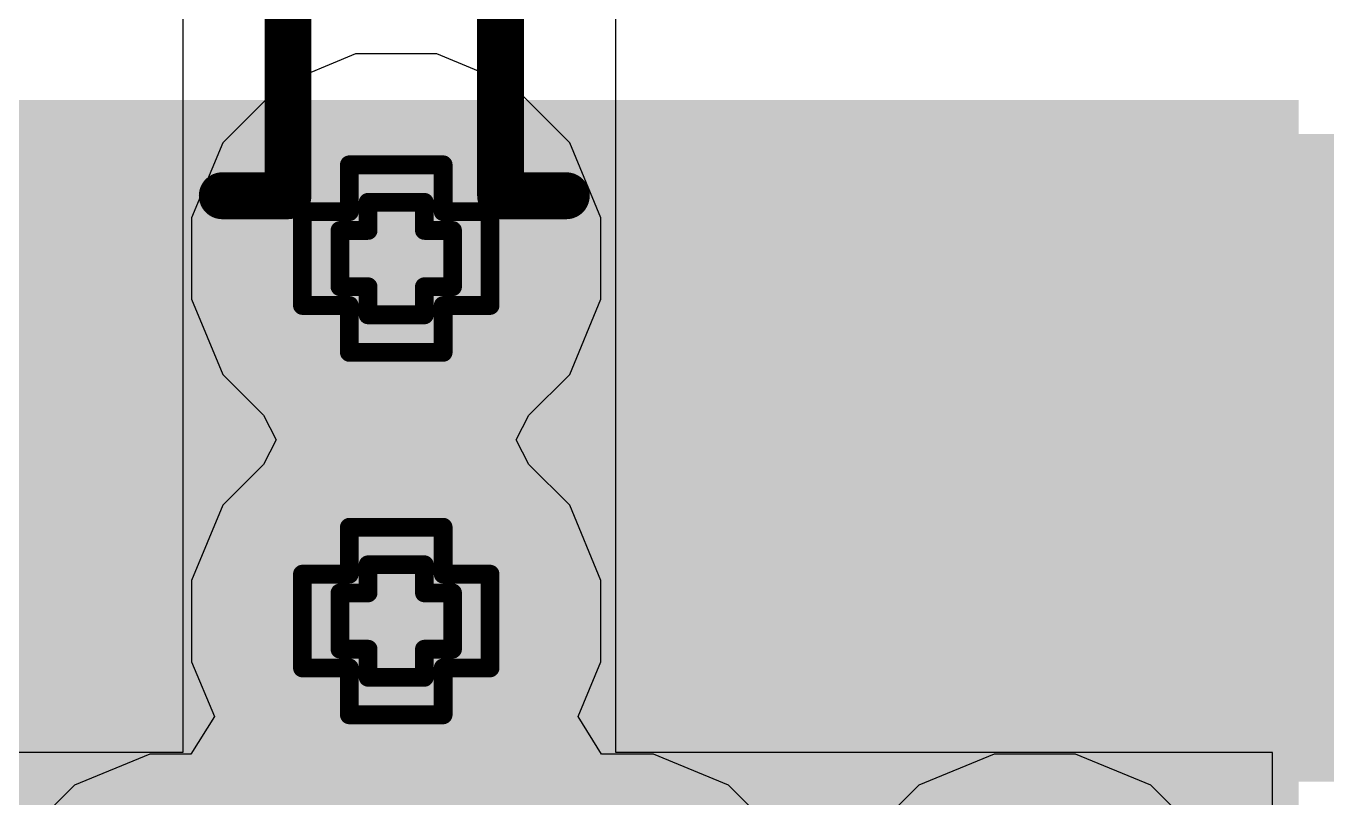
# Model space of a CAD drawing. Header units: inches. Extents: x -4 to 5258, y -4 to 5281.
# Drawn here: x 64.126 to 67.666, y 13.217 to 15.307 of the extents above; entities that cross this region are included whole.
import ezdxf

# ---------------------------------------------------------------- set-up
doc = ezdxf.new("R2010")
doc.units = ezdxf.units.IN
for name, color, linetype in [('Bottom Layer', 5, 'Continuous'), ('Bottom Solder', 6, 'Continuous'), ('Drill Drawing', 1, 'Continuous'), ('Layer 1', 16, 'Continuous'), ('Layer 2', 76, 'Continuous'), ('Top Layer', 1, 'Continuous'), ('Top Overlay', 2, 'Continuous'), ('Top Paste', 8, 'Continuous'), ('Top Solder', 216, 'Continuous'), ('Via Holes', 16, 'Continuous')]:
    doc.layers.add(name, color=color, linetype=linetype)

# ---------------------------------------------------------------- blocks, each defined once
blk = doc.blocks.new('SOIC_8_19')
at = {"layer": 'Top Layer'}
blk.add_hatch(color=1, dxfattribs=at).paths.add_polyline_path([(3.475, 2.205), (3.475, 1.605), (1.925, 1.605), (1.925, 2.205)])
at = {"layer": 'Top Paste'}
blk.add_hatch(color=8, dxfattribs=at).paths.add_polyline_path([(3.475, 2.205), (3.475, 1.605), (1.925, 1.605), (1.925, 2.205)])
at = {"layer": 'Top Solder'}
blk.add_hatch(color=216, dxfattribs=at).paths.add_polyline_path([(3.5766, 2.3066), (3.5766, 1.5034), (1.8234, 1.5034), (1.8234, 2.3066)])
at = {"layer": 'Top Overlay'}
for points in [[(1.9906, 2.4892, 0.127, 0.127, 0), (-1.9906, 2.4892, 0.127, 0.127, 0)], [(1.9906, 2.3114, 0.127, 0.127, 0), (1.9906, 2.4892, 0.127, 0.127, 0)]]:
    blk.add_lwpolyline(points, format="xyseb", dxfattribs=at)
for points in [[(1.9588, 2.4892, 0.0635, 0.0635, 1), (2.0223, 2.4892, 0.0635, 0.0635, 1)], [(1.9588, 2.4892, 0.0635, 0.0635, 1), (2.0223, 2.4892, 0.0635, 0.0635, 1)], [(1.9588, 2.3114, 0.0635, 0.0635, 1), (2.0223, 2.3114, 0.0635, 0.0635, 1)]]:
    blk.add_lwpolyline(points, format="xyseb", close=True, dxfattribs=at)
blk = doc.blocks.new('SOIC_8_21')
at = {"layer": 'Top Layer'}
for points in [[(3.475, -0.335), (3.475, -0.935), (1.925, -0.935), (1.925, -0.335)], [(3.475, -1.605), (3.475, -2.205), (1.925, -2.205), (1.925, -1.605)]]:
    blk.add_hatch(color=1, dxfattribs=at).paths.add_polyline_path(points)
at = {"layer": 'Top Paste'}
for points in [[(3.475, -0.335), (3.475, -0.935), (1.925, -0.935), (1.925, -0.335)], [(3.475, -1.605), (3.475, -2.205), (1.925, -2.205), (1.925, -1.605)]]:
    blk.add_hatch(color=8, dxfattribs=at).paths.add_polyline_path(points)
at = {"layer": 'Top Solder'}
for points in [[(3.5766, -0.2334), (3.5766, -1.0366), (1.8234, -1.0366), (1.8234, -0.2334)], [(3.5766, -1.5034), (3.5766, -2.3066), (1.8234, -2.3066), (1.8234, -1.5034)]]:
    blk.add_hatch(color=216, dxfattribs=at).paths.add_polyline_path(points)
at = {"layer": 'Top Overlay'}
for points in [[(1.9906, -2.4892, 0.127, 0.127, 0), (1.9906, -2.3114, 0.127, 0.127, 0)], [(1.9906, -2.4892, 0.127, 0.127, 0), (-1.9906, -2.4892, 0.127, 0.127, 0)]]:
    blk.add_lwpolyline(points, format="xyseb", dxfattribs=at)
for points in [[(1.9588, -2.3114, 0.0635, 0.0635, 1), (2.0223, -2.3114, 0.0635, 0.0635, 1)], [(1.9588, -2.4892, 0.0635, 0.0635, 1), (2.0223, -2.4892, 0.0635, 0.0635, 1)], [(1.9588, -2.4892, 0.0635, 0.0635, 1), (2.0223, -2.4892, 0.0635, 0.0635, 1)]]:
    blk.add_lwpolyline(points, format="xyseb", close=True, dxfattribs=at)

msp = doc.modelspace()

# ---------------------------------------------------------------- hatches: boundary and pattern name
at = {"layer": 'Bottom Layer'}
h = msp.add_hatch(color=5, dxfattribs=at)
edge = h.paths.add_edge_path()
edge.add_arc((65.1279, 14.6773), 0.3, 0, 360)
h = msp.add_hatch(color=5, dxfattribs=at)
edge = h.paths.add_edge_path()
edge.add_arc((65.1279, 13.6959), 0.3, 0, 360)
at = {"layer": 'Bottom Solder'}
h = msp.add_hatch(color=6, dxfattribs=at)
edge = h.paths.add_edge_path()
edge.add_arc((65.1279, 14.6773), 0.4016, 0, 360)
h = msp.add_hatch(color=6, dxfattribs=at)
edge = h.paths.add_edge_path()
edge.add_arc((65.1279, 13.6959), 0.4016, 0, 360)
at = {"layer": 'Layer 1'}
h = msp.add_hatch(color=16, dxfattribs=at)
edge = h.paths.add_edge_path()
edge.add_arc((65.1279, 14.6773), 0.3, 0, 360)
h = msp.add_hatch(color=16, dxfattribs=at)
edge = h.paths.add_edge_path()
edge.add_arc((65.1279, 13.6959), 0.3, 0, 360)
at = {"layer": 'Layer 2'}
h = msp.add_hatch(color=76, dxfattribs=at)
edge = h.paths.add_edge_path()
edge.add_arc((65.1279, 14.6773), 0.3, 0, 360)
h = msp.add_hatch(color=76, dxfattribs=at)
edge = h.paths.add_edge_path()
edge.add_arc((65.1279, 13.6959), 0.3, 0, 360)
at = {"layer": 'Top Layer'}
msp.add_hatch(color=1, dxfattribs=at).paths.add_polyline_path([(62.6805, 11.1559), (67.5712, 11.1559), (67.5712, 15.1066), (62.6805, 15.1066)])
h = msp.add_hatch(color=1, dxfattribs=at)
edge = h.paths.add_edge_path()
edge.add_arc((65.1279, 14.6773), 0.3, 0, 360)
h = msp.add_hatch(color=1, dxfattribs=at)
edge = h.paths.add_edge_path()
edge.add_arc((65.1279, 13.6959), 0.3, 0, 360)
at = {"layer": 'Top Solder'}
h = msp.add_hatch(color=216, dxfattribs=at)
edge = h.paths.add_edge_path()
edge.add_arc((65.1279, 14.6773), 0.4016, 0, 360)
h = msp.add_hatch(color=216, dxfattribs=at)
edge = h.paths.add_edge_path()
edge.add_arc((65.1279, 13.6959), 0.4016, 0, 360)
at = {"layer": 'Via Holes'}
h = msp.add_hatch(color=7, dxfattribs=at)
edge = h.paths.add_edge_path()
edge.add_arc((65.1279, 14.6773), 0.15, 0, 360)
h = msp.add_hatch(color=7, dxfattribs=at)
edge = h.paths.add_edge_path()
edge.add_arc((65.1279, 13.6959), 0.15, 0, 360)

# ---------------------------------------------------------------- linework, layer by layer
at = {"layer": 'Drill Drawing'}
for points in [[(65.0009, 14.8043, 0.0508, 0.0508, 0), (65.0009, 14.9313, 0.0508, 0.0508, 0)], [(65.0009, 14.9313, 0.0508, 0.0508, 0), (65.2549, 14.9313, 0.0508, 0.0508, 0)], [(65.2549, 14.8043, 0.0508, 0.0508, 0), (65.2549, 14.9313, 0.0508, 0.0508, 0)], [(65.0517, 14.7535, 0.0508, 0.0508, 0), (65.0517, 14.8297, 0.0508, 0.0508, 0)], [(65.0517, 14.8297, 0.0508, 0.0508, 0), (65.2041, 14.8297, 0.0508, 0.0508, 0)], [(65.2041, 14.7535, 0.0508, 0.0508, 0), (65.2041, 14.8297, 0.0508, 0.0508, 0)], [(64.8739, 14.5503, 0.0508, 0.0508, 0), (64.8739, 14.8043, 0.0508, 0.0508, 0)], [(64.8739, 14.8043, 0.0508, 0.0508, 0), (65.0009, 14.8043, 0.0508, 0.0508, 0)], [(65.2549, 14.8043, 0.0508, 0.0508, 0), (65.3819, 14.8043, 0.0508, 0.0508, 0)], [(65.3819, 14.5503, 0.0508, 0.0508, 0), (65.3819, 14.8043, 0.0508, 0.0508, 0)], [(64.9755, 14.6011, 0.0508, 0.0508, 0), (64.9755, 14.7535, 0.0508, 0.0508, 0)], [(64.9755, 14.7535, 0.0508, 0.0508, 0), (65.0517, 14.7535, 0.0508, 0.0508, 0)], [(65.2041, 14.7535, 0.0508, 0.0508, 0), (65.2803, 14.7535, 0.0508, 0.0508, 0)], [(65.2803, 14.6011, 0.0508, 0.0508, 0), (65.2803, 14.7535, 0.0508, 0.0508, 0)], [(64.9755, 14.6011, 0.0508, 0.0508, 0), (65.0517, 14.6011, 0.0508, 0.0508, 0)], [(65.0517, 14.5249, 0.0508, 0.0508, 0), (65.0517, 14.6011, 0.0508, 0.0508, 0)], [(65.2041, 14.6011, 0.0508, 0.0508, 0), (65.2803, 14.6011, 0.0508, 0.0508, 0)], [(65.2041, 14.5249, 0.0508, 0.0508, 0), (65.2041, 14.6011, 0.0508, 0.0508, 0)], [(64.8739, 14.5503, 0.0508, 0.0508, 0), (65.0009, 14.5503, 0.0508, 0.0508, 0)], [(65.0009, 14.4233, 0.0508, 0.0508, 0), (65.0009, 14.5503, 0.0508, 0.0508, 0)], [(65.2549, 14.5503, 0.0508, 0.0508, 0), (65.3819, 14.5503, 0.0508, 0.0508, 0)], [(65.2549, 14.4233, 0.0508, 0.0508, 0), (65.2549, 14.5503, 0.0508, 0.0508, 0)], [(65.0517, 14.5249, 0.0508, 0.0508, 0), (65.2041, 14.5249, 0.0508, 0.0508, 0)], [(65.0009, 14.4233, 0.0508, 0.0508, 0), (65.2549, 14.4233, 0.0508, 0.0508, 0)], [(65.0009, 13.8229, 0.0508, 0.0508, 0), (65.0009, 13.9499, 0.0508, 0.0508, 0)], [(65.0009, 13.9499, 0.0508, 0.0508, 0), (65.2549, 13.9499, 0.0508, 0.0508, 0)], [(65.2549, 13.8229, 0.0508, 0.0508, 0), (65.2549, 13.9499, 0.0508, 0.0508, 0)], [(64.8739, 13.5689, 0.0508, 0.0508, 0), (64.8739, 13.8229, 0.0508, 0.0508, 0)], [(64.8739, 13.8229, 0.0508, 0.0508, 0), (65.0009, 13.8229, 0.0508, 0.0508, 0)], [(65.0517, 13.7721, 0.0508, 0.0508, 0), (65.0517, 13.8483, 0.0508, 0.0508, 0)], [(65.0517, 13.8483, 0.0508, 0.0508, 0), (65.2041, 13.8483, 0.0508, 0.0508, 0)], [(65.2041, 13.7721, 0.0508, 0.0508, 0), (65.2041, 13.8483, 0.0508, 0.0508, 0)], [(65.2549, 13.8229, 0.0508, 0.0508, 0), (65.3819, 13.8229, 0.0508, 0.0508, 0)], [(65.3819, 13.5689, 0.0508, 0.0508, 0), (65.3819, 13.8229, 0.0508, 0.0508, 0)], [(64.9755, 13.6197, 0.0508, 0.0508, 0), (64.9755, 13.7721, 0.0508, 0.0508, 0)], [(64.9755, 13.7721, 0.0508, 0.0508, 0), (65.0517, 13.7721, 0.0508, 0.0508, 0)], [(65.2041, 13.7721, 0.0508, 0.0508, 0), (65.2803, 13.7721, 0.0508, 0.0508, 0)], [(65.2803, 13.6197, 0.0508, 0.0508, 0), (65.2803, 13.7721, 0.0508, 0.0508, 0)], [(64.9755, 13.6197, 0.0508, 0.0508, 0), (65.0517, 13.6197, 0.0508, 0.0508, 0)], [(65.0517, 13.5435, 0.0508, 0.0508, 0), (65.0517, 13.6197, 0.0508, 0.0508, 0)], [(65.2041, 13.6197, 0.0508, 0.0508, 0), (65.2803, 13.6197, 0.0508, 0.0508, 0)], [(65.2041, 13.5435, 0.0508, 0.0508, 0), (65.2041, 13.6197, 0.0508, 0.0508, 0)], [(64.8739, 13.5689, 0.0508, 0.0508, 0), (65.0009, 13.5689, 0.0508, 0.0508, 0)], [(65.0009, 13.4419, 0.0508, 0.0508, 0), (65.0009, 13.5689, 0.0508, 0.0508, 0)], [(65.0517, 13.5435, 0.0508, 0.0508, 0), (65.2041, 13.5435, 0.0508, 0.0508, 0)], [(65.2549, 13.5689, 0.0508, 0.0508, 0), (65.3819, 13.5689, 0.0508, 0.0508, 0)], [(65.2549, 13.4419, 0.0508, 0.0508, 0), (65.2549, 13.5689, 0.0508, 0.0508, 0)], [(65.0009, 13.4419, 0.0508, 0.0508, 0), (65.2549, 13.4419, 0.0508, 0.0508, 0)]]:
    msp.add_lwpolyline(points, format="xyseb", dxfattribs=at)
for points in [[(64.9882, 14.9313, 0.0254, 0.0254, 1), (65.0136, 14.9313, 0.0254, 0.0254, 1)], [(64.9882, 14.9313, 0.0254, 0.0254, 1), (65.0136, 14.9313, 0.0254, 0.0254, 1)], [(65.2422, 14.9313, 0.0254, 0.0254, 1), (65.2676, 14.9313, 0.0254, 0.0254, 1)], [(65.2422, 14.9313, 0.0254, 0.0254, 1), (65.2676, 14.9313, 0.0254, 0.0254, 1)], [(65.039, 14.8297, 0.0254, 0.0254, 1), (65.0644, 14.8297, 0.0254, 0.0254, 1)], [(65.039, 14.8297, 0.0254, 0.0254, 1), (65.0644, 14.8297, 0.0254, 0.0254, 1)], [(65.1914, 14.8297, 0.0254, 0.0254, 1), (65.2168, 14.8297, 0.0254, 0.0254, 1)], [(65.1914, 14.8297, 0.0254, 0.0254, 1), (65.2168, 14.8297, 0.0254, 0.0254, 1)], [(64.8612, 14.8043, 0.0254, 0.0254, 1), (64.8866, 14.8043, 0.0254, 0.0254, 1)], [(64.8612, 14.8043, 0.0254, 0.0254, 1), (64.8866, 14.8043, 0.0254, 0.0254, 1)], [(64.9882, 14.8043, 0.0254, 0.0254, 1), (65.0136, 14.8043, 0.0254, 0.0254, 1)], [(64.9882, 14.8043, 0.0254, 0.0254, 1), (65.0136, 14.8043, 0.0254, 0.0254, 1)], [(65.2422, 14.8043, 0.0254, 0.0254, 1), (65.2676, 14.8043, 0.0254, 0.0254, 1)], [(65.2422, 14.8043, 0.0254, 0.0254, 1), (65.2676, 14.8043, 0.0254, 0.0254, 1)], [(65.3692, 14.8043, 0.0254, 0.0254, 1), (65.3946, 14.8043, 0.0254, 0.0254, 1)], [(65.3692, 14.8043, 0.0254, 0.0254, 1), (65.3946, 14.8043, 0.0254, 0.0254, 1)], [(64.9628, 14.7535, 0.0254, 0.0254, 1), (64.9882, 14.7535, 0.0254, 0.0254, 1)], [(64.9628, 14.7535, 0.0254, 0.0254, 1), (64.9882, 14.7535, 0.0254, 0.0254, 1)], [(65.039, 14.7535, 0.0254, 0.0254, 1), (65.0644, 14.7535, 0.0254, 0.0254, 1)], [(65.039, 14.7535, 0.0254, 0.0254, 1), (65.0644, 14.7535, 0.0254, 0.0254, 1)], [(65.1914, 14.7535, 0.0254, 0.0254, 1), (65.2168, 14.7535, 0.0254, 0.0254, 1)], [(65.1914, 14.7535, 0.0254, 0.0254, 1), (65.2168, 14.7535, 0.0254, 0.0254, 1)], [(65.2676, 14.7535, 0.0254, 0.0254, 1), (65.293, 14.7535, 0.0254, 0.0254, 1)], [(65.2676, 14.7535, 0.0254, 0.0254, 1), (65.293, 14.7535, 0.0254, 0.0254, 1)], [(64.9628, 14.6011, 0.0254, 0.0254, 1), (64.9882, 14.6011, 0.0254, 0.0254, 1)], [(64.9628, 14.6011, 0.0254, 0.0254, 1), (64.9882, 14.6011, 0.0254, 0.0254, 1)], [(65.039, 14.6011, 0.0254, 0.0254, 1), (65.0644, 14.6011, 0.0254, 0.0254, 1)], [(65.039, 14.6011, 0.0254, 0.0254, 1), (65.0644, 14.6011, 0.0254, 0.0254, 1)], [(65.1914, 14.6011, 0.0254, 0.0254, 1), (65.2168, 14.6011, 0.0254, 0.0254, 1)], [(65.1914, 14.6011, 0.0254, 0.0254, 1), (65.2168, 14.6011, 0.0254, 0.0254, 1)], [(65.2676, 14.6011, 0.0254, 0.0254, 1), (65.293, 14.6011, 0.0254, 0.0254, 1)], [(65.2676, 14.6011, 0.0254, 0.0254, 1), (65.293, 14.6011, 0.0254, 0.0254, 1)], [(64.8612, 14.5503, 0.0254, 0.0254, 1), (64.8866, 14.5503, 0.0254, 0.0254, 1)], [(64.8612, 14.5503, 0.0254, 0.0254, 1), (64.8866, 14.5503, 0.0254, 0.0254, 1)], [(64.9882, 14.5503, 0.0254, 0.0254, 1), (65.0136, 14.5503, 0.0254, 0.0254, 1)], [(64.9882, 14.5503, 0.0254, 0.0254, 1), (65.0136, 14.5503, 0.0254, 0.0254, 1)], [(65.2422, 14.5503, 0.0254, 0.0254, 1), (65.2676, 14.5503, 0.0254, 0.0254, 1)], [(65.2422, 14.5503, 0.0254, 0.0254, 1), (65.2676, 14.5503, 0.0254, 0.0254, 1)], [(65.3692, 14.5503, 0.0254, 0.0254, 1), (65.3946, 14.5503, 0.0254, 0.0254, 1)], [(65.3692, 14.5503, 0.0254, 0.0254, 1), (65.3946, 14.5503, 0.0254, 0.0254, 1)], [(65.039, 14.5249, 0.0254, 0.0254, 1), (65.0644, 14.5249, 0.0254, 0.0254, 1)], [(65.039, 14.5249, 0.0254, 0.0254, 1), (65.0644, 14.5249, 0.0254, 0.0254, 1)], [(65.1914, 14.5249, 0.0254, 0.0254, 1), (65.2168, 14.5249, 0.0254, 0.0254, 1)], [(65.1914, 14.5249, 0.0254, 0.0254, 1), (65.2168, 14.5249, 0.0254, 0.0254, 1)], [(64.9882, 14.4233, 0.0254, 0.0254, 1), (65.0136, 14.4233, 0.0254, 0.0254, 1)], [(64.9882, 14.4233, 0.0254, 0.0254, 1), (65.0136, 14.4233, 0.0254, 0.0254, 1)], [(65.2422, 14.4233, 0.0254, 0.0254, 1), (65.2676, 14.4233, 0.0254, 0.0254, 1)], [(65.2422, 14.4233, 0.0254, 0.0254, 1), (65.2676, 14.4233, 0.0254, 0.0254, 1)], [(64.9882, 13.9499, 0.0254, 0.0254, 1), (65.0136, 13.9499, 0.0254, 0.0254, 1)], [(64.9882, 13.9499, 0.0254, 0.0254, 1), (65.0136, 13.9499, 0.0254, 0.0254, 1)], [(65.2422, 13.9499, 0.0254, 0.0254, 1), (65.2676, 13.9499, 0.0254, 0.0254, 1)], [(65.2422, 13.9499, 0.0254, 0.0254, 1), (65.2676, 13.9499, 0.0254, 0.0254, 1)], [(64.8612, 13.8229, 0.0254, 0.0254, 1), (64.8866, 13.8229, 0.0254, 0.0254, 1)], [(64.8612, 13.8229, 0.0254, 0.0254, 1), (64.8866, 13.8229, 0.0254, 0.0254, 1)], [(64.9882, 13.8229, 0.0254, 0.0254, 1), (65.0136, 13.8229, 0.0254, 0.0254, 1)], [(64.9882, 13.8229, 0.0254, 0.0254, 1), (65.0136, 13.8229, 0.0254, 0.0254, 1)], [(65.039, 13.8483, 0.0254, 0.0254, 1), (65.0644, 13.8483, 0.0254, 0.0254, 1)], [(65.039, 13.8483, 0.0254, 0.0254, 1), (65.0644, 13.8483, 0.0254, 0.0254, 1)], [(65.1914, 13.8483, 0.0254, 0.0254, 1), (65.2168, 13.8483, 0.0254, 0.0254, 1)], [(65.1914, 13.8483, 0.0254, 0.0254, 1), (65.2168, 13.8483, 0.0254, 0.0254, 1)], [(65.2422, 13.8229, 0.0254, 0.0254, 1), (65.2676, 13.8229, 0.0254, 0.0254, 1)], [(65.2422, 13.8229, 0.0254, 0.0254, 1), (65.2676, 13.8229, 0.0254, 0.0254, 1)], [(65.3692, 13.8229, 0.0254, 0.0254, 1), (65.3946, 13.8229, 0.0254, 0.0254, 1)], [(65.3692, 13.8229, 0.0254, 0.0254, 1), (65.3946, 13.8229, 0.0254, 0.0254, 1)], [(64.9628, 13.7721, 0.0254, 0.0254, 1), (64.9882, 13.7721, 0.0254, 0.0254, 1)], [(64.9628, 13.7721, 0.0254, 0.0254, 1), (64.9882, 13.7721, 0.0254, 0.0254, 1)], [(65.039, 13.7721, 0.0254, 0.0254, 1), (65.0644, 13.7721, 0.0254, 0.0254, 1)], [(65.039, 13.7721, 0.0254, 0.0254, 1), (65.0644, 13.7721, 0.0254, 0.0254, 1)], [(65.1914, 13.7721, 0.0254, 0.0254, 1), (65.2168, 13.7721, 0.0254, 0.0254, 1)], [(65.1914, 13.7721, 0.0254, 0.0254, 1), (65.2168, 13.7721, 0.0254, 0.0254, 1)], [(65.2676, 13.7721, 0.0254, 0.0254, 1), (65.293, 13.7721, 0.0254, 0.0254, 1)], [(65.2676, 13.7721, 0.0254, 0.0254, 1), (65.293, 13.7721, 0.0254, 0.0254, 1)], [(64.9628, 13.6197, 0.0254, 0.0254, 1), (64.9882, 13.6197, 0.0254, 0.0254, 1)], [(64.9628, 13.6197, 0.0254, 0.0254, 1), (64.9882, 13.6197, 0.0254, 0.0254, 1)], [(65.039, 13.6197, 0.0254, 0.0254, 1), (65.0644, 13.6197, 0.0254, 0.0254, 1)], [(65.039, 13.6197, 0.0254, 0.0254, 1), (65.0644, 13.6197, 0.0254, 0.0254, 1)], [(65.1914, 13.6197, 0.0254, 0.0254, 1), (65.2168, 13.6197, 0.0254, 0.0254, 1)], [(65.1914, 13.6197, 0.0254, 0.0254, 1), (65.2168, 13.6197, 0.0254, 0.0254, 1)], [(65.2676, 13.6197, 0.0254, 0.0254, 1), (65.293, 13.6197, 0.0254, 0.0254, 1)], [(65.2676, 13.6197, 0.0254, 0.0254, 1), (65.293, 13.6197, 0.0254, 0.0254, 1)], [(64.8612, 13.5689, 0.0254, 0.0254, 1), (64.8866, 13.5689, 0.0254, 0.0254, 1)], [(64.8612, 13.5689, 0.0254, 0.0254, 1), (64.8866, 13.5689, 0.0254, 0.0254, 1)], [(64.9882, 13.5689, 0.0254, 0.0254, 1), (65.0136, 13.5689, 0.0254, 0.0254, 1)], [(64.9882, 13.5689, 0.0254, 0.0254, 1), (65.0136, 13.5689, 0.0254, 0.0254, 1)], [(65.039, 13.5435, 0.0254, 0.0254, 1), (65.0644, 13.5435, 0.0254, 0.0254, 1)], [(65.039, 13.5435, 0.0254, 0.0254, 1), (65.0644, 13.5435, 0.0254, 0.0254, 1)], [(65.1914, 13.5435, 0.0254, 0.0254, 1), (65.2168, 13.5435, 0.0254, 0.0254, 1)], [(65.1914, 13.5435, 0.0254, 0.0254, 1), (65.2168, 13.5435, 0.0254, 0.0254, 1)], [(65.2422, 13.5689, 0.0254, 0.0254, 1), (65.2676, 13.5689, 0.0254, 0.0254, 1)], [(65.2422, 13.5689, 0.0254, 0.0254, 1), (65.2676, 13.5689, 0.0254, 0.0254, 1)], [(65.3692, 13.5689, 0.0254, 0.0254, 1), (65.3946, 13.5689, 0.0254, 0.0254, 1)], [(65.3692, 13.5689, 0.0254, 0.0254, 1), (65.3946, 13.5689, 0.0254, 0.0254, 1)], [(64.9882, 13.4419, 0.0254, 0.0254, 1), (65.0136, 13.4419, 0.0254, 0.0254, 1)], [(64.9882, 13.4419, 0.0254, 0.0254, 1), (65.0136, 13.4419, 0.0254, 0.0254, 1)], [(65.2422, 13.4419, 0.0254, 0.0254, 1), (65.2676, 13.4419, 0.0254, 0.0254, 1)], [(65.2422, 13.4419, 0.0254, 0.0254, 1), (65.2676, 13.4419, 0.0254, 0.0254, 1)]]:
    msp.add_lwpolyline(points, format="xyseb", close=True, dxfattribs=at)
at = {"layer": 'Layer 1'}
for p, q in [((65.0177, 15.2313), (64.8141, 15.147)), ((65.2381, 15.2313), (65.0177, 15.2313)), ((65.4417, 15.147), (65.2381, 15.2313)), ((64.8141, 15.147), (64.6582, 14.9912)), ((65.5975, 14.9912), (65.4417, 15.147)), ((64.6582, 14.9912), (64.5739, 14.7875)), ((65.6819, 14.7875), (65.5975, 14.9912)), ((64.5739, 14.7875), (64.5739, 14.5671)), ((65.6819, 14.5671), (65.6819, 14.7875)), ((64.5739, 14.5671), (64.6582, 14.3635)), ((65.5975, 14.3635), (65.6819, 14.5671)), ((64.6582, 14.3635), (64.7688, 14.253)), ((65.487, 14.253), (65.5975, 14.3635)), ((64.7688, 14.253), (64.8031, 14.1866)), ((65.4526, 14.1866), (65.487, 14.253)), ((64.8031, 14.1866), (64.7688, 14.1202)), ((65.487, 14.1202), (65.4526, 14.1866)), ((64.7688, 14.1202), (64.6582, 14.0097)), ((65.5975, 14.0097), (65.487, 14.1202)), ((64.6582, 14.0097), (64.5739, 13.8061)), ((65.6819, 13.8061), (65.5975, 14.0097)), ((64.5739, 13.8061), (64.5739, 13.5857)), ((65.6819, 13.5857), (65.6819, 13.8061)), ((64.5739, 13.5857), (64.6354, 13.4371)), ((65.6203, 13.4371), (65.6819, 13.5857)), ((64.6354, 13.4371), (64.5721, 13.3355)), ((65.6837, 13.3355), (65.6203, 13.4371)), ((64.4605, 13.3355), (64.2568, 13.2511)), ((64.5721, 13.3355), (64.4605, 13.3355)), ((65.8239, 13.3355), (65.6837, 13.3355)), ((66.0275, 13.2511), (65.8239, 13.3355)), ((66.7465, 13.3355), (66.5428, 13.2511)), ((66.9669, 13.3355), (66.7465, 13.3355)), ((67.1705, 13.2511), (66.9669, 13.3355)), ((64.2568, 13.2511), (64.101, 13.0953)), ((66.1833, 13.0953), (66.0275, 13.2511)), ((66.5428, 13.2511), (66.387, 13.0953)), ((67.3263, 13.0953), (67.1705, 13.2511))]:
    msp.add_line(p, q, dxfattribs=at)
at = {"layer": 'Layer 2'}
for p, q in [((64.5505, 18.4147), (64.5505, 13.3398)), ((65.7222, 13.3398), (65.7222, 18.4147)), ((64.5505, 13.3398), (62.3009, 13.3398)), ((67.5002, 13.3398), (65.7222, 13.3398)), ((67.5002, 11.0289), (67.5002, 13.3398))]:
    msp.add_line(p, q, dxfattribs=at)

# ---------------------------------------------------------------- block references
at = {"rotation": 270}
for name, p in [('SOIC_8_19', (62.3455, 16.838)), ('SOIC_8_21', (67.8996, 16.838))]:
    msp.add_blockref(name, p, dxfattribs=at)

doc.saveas('drawing.dxf')
